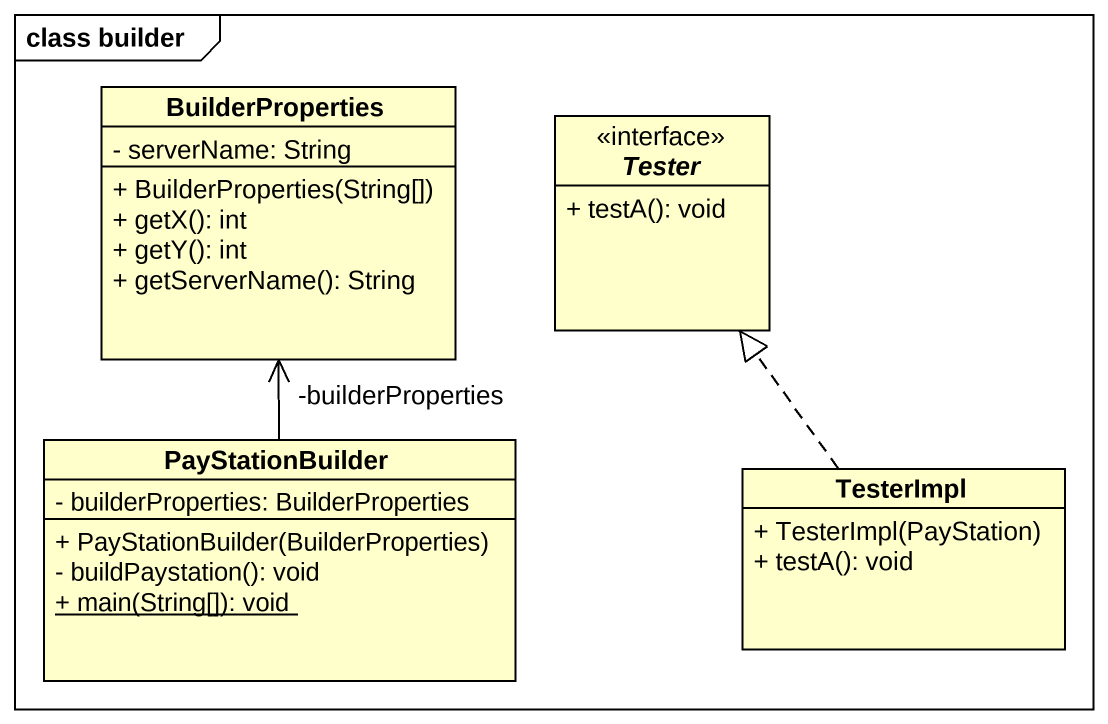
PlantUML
@startuml
mainframe class builder
hide circle
hide empty members
skinparam classAttributeIconSize 0
class BuilderProperties {
  - serverName: String
  + BuilderProperties(String[])
  + getX(): int
  + getY(): int
  + getServerName(): String
}
interface Tester <<interface>> {
  + testA(): void
}
class PayStationBuilder {
  - builderProperties: BuilderProperties
  + PayStationBuilder(BuilderProperties)
  - buildPaystation(): void
  {static} + main(String[]): void
}
class TesterImpl {
  + TesterImpl(PayStation)
  + testA(): void
}
PayStationBuilder -up-> "-builderProperties" BuilderProperties
TesterImpl .up.|> Tester
@enduml
